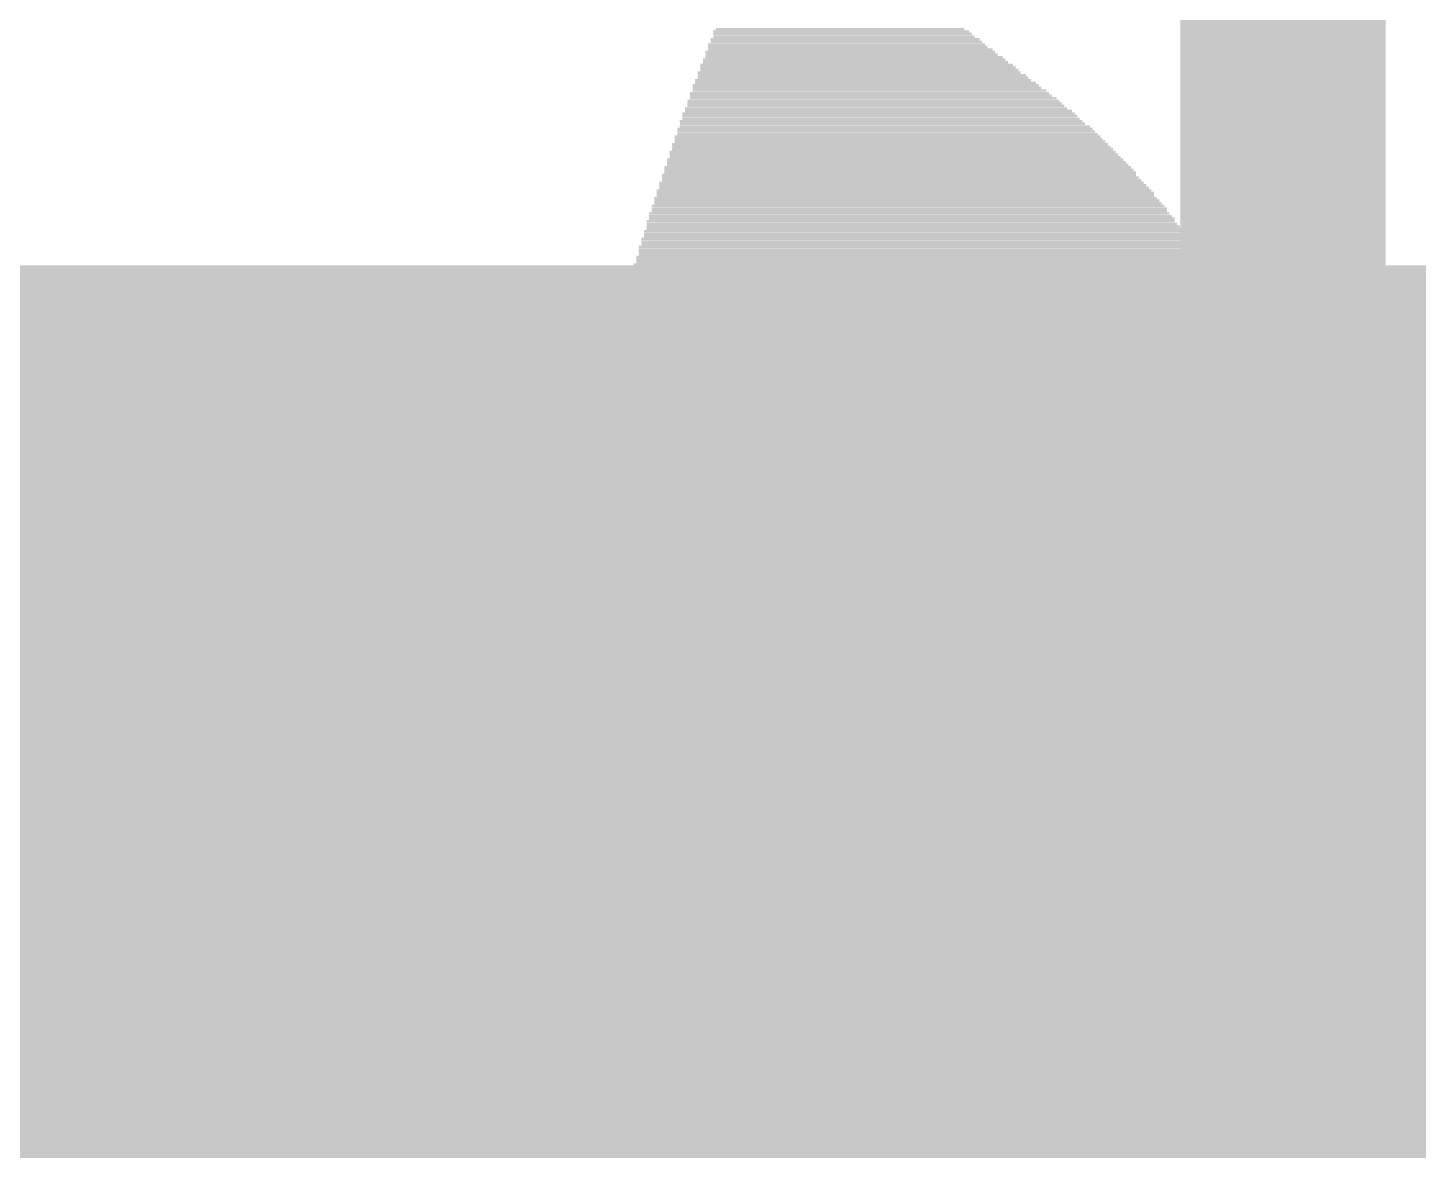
# Model space of a CAD drawing. Extents: x -0.2 to 35.2, y -0.2 to 35.2.
# Drawn here: x 27.267 to 28.645, y 3.133 to 4.245 of the extents above; entities that cross this region are included whole.
import ezdxf

# ---------------------------------------------------------------- set-up
doc = ezdxf.new("R2010")
doc.units = 0
for name, color, linetype in [('1', 12, 'CONTINUOUS'), ('22', 6, 'CONTINUOUS'), ('51', 253, 'CONTINUOUS')]:
    doc.layers.add(name, color=color, linetype=linetype)

# ---------------------------------------------------------------- blocks, each defined once
blk = doc.blocks.new('RECT')
blk.add_solid([(-0.5, -0.5), (0.5, -0.5), (-0.5, 0.5), (0.5, 0.5)])

msp = doc.modelspace()

# ---------------------------------------------------------------- linework, layer by layer
at = {"layer": '51', "const_width": 0.2032}
msp.add_lwpolyline([(28.511, 8.31), (28.511, 0.81)], dxfattribs=at)

# ---------------------------------------------------------------- block references
at = {"layer": '1', "xscale": 3.4, "yscale": 1.6, "rotation": 270}
msp.add_blockref('RECT', (27.911, 2.31), dxfattribs=at)
at = {"layer": '22', "rotation": 180}
for p, xscale, yscale in [((28.0734, 4.2417), 0.254, 0.0024), ((28.0721, 4.2442), 0.2464, 0.0024), ((28.0785, 4.229), 0.2742, 0.0024), ((28.0785, 4.2315), 0.2692, 0.0024), ((28.0773, 4.2341), 0.2666, 0.0026), ((28.0747, 4.2392), 0.2564, 0.0026), ((28.076, 4.2366), 0.259, 0.0024), ((28.0823, 4.2214), 0.287, 0.0026), ((28.0861, 4.2163), 0.2946, 0.0024), ((28.0836, 4.2188), 0.2894, 0.0024), ((28.0823, 4.2239), 0.282, 0.0024), ((28.0798, 4.2265), 0.2768, 0.0026), ((28.0912, 4.2011), 0.32, 0.0026), ((28.0899, 4.2061), 0.3124, 0.0024), ((28.0912, 4.2036), 0.315, 0.0024), ((28.0887, 4.2087), 0.3098, 0.0026), ((28.0861, 4.2138), 0.2998, 0.0026), ((28.0874, 4.2112), 0.3022, 0.0024), ((28.0976, 4.1884), 0.3428, 0.0026), ((28.095, 4.1934), 0.3328, 0.0024), ((28.0975, 4.1909), 0.3378, 0.0024), ((28.095, 4.196), 0.3276, 0.0026), ((28.0938, 4.1985), 0.325, 0.0024), ((28.1052, 4.1731), 0.3682, 0.0024), ((28.1013, 4.1807), 0.3556, 0.0024), ((28.1026, 4.1782), 0.3582, 0.0024), ((28.1052, 4.1757), 0.3632, 0.0026), ((28.0988, 4.1858), 0.3454, 0.0024), ((28.1014, 4.1833), 0.3504, 0.0026), ((28.1102, 4.1604), 0.3886, 0.0024), ((28.1077, 4.1655), 0.3784, 0.0024), ((28.1103, 4.163), 0.3834, 0.0026), ((28.1064, 4.1706), 0.3708, 0.0026), ((28.1077, 4.168), 0.3734, 0.0024), ((28.1166, 4.1452), 0.4114, 0.0026), ((28.1128, 4.1528), 0.3988, 0.0024), ((28.1166, 4.1477), 0.4064, 0.0024), ((28.1141, 4.1503), 0.4012, 0.0026), ((28.1115, 4.1579), 0.3912, 0.0026), ((28.1128, 4.1553), 0.3936, 0.0024), ((28.1191, 4.1376), 0.4216, 0.0026), ((28.1204, 4.135), 0.4242, 0.0024), ((28.1217, 4.1325), 0.4266, 0.0026), ((28.1191, 4.1401), 0.4166, 0.0024), ((28.1179, 4.1426), 0.414, 0.0024), ((28.1242, 4.1223), 0.442, 0.0024), ((28.1255, 4.1198), 0.4444, 0.0026), ((28.1217, 4.1299), 0.4318, 0.0024), ((28.1242, 4.1249), 0.4368, 0.0026), ((28.123, 4.1274), 0.4342, 0.0024), ((28.1293, 4.1071), 0.4622, 0.0026), ((28.1306, 4.1045), 0.4648, 0.0024), ((28.128, 4.1122), 0.4546, 0.0026), ((28.1293, 4.1096), 0.4572, 0.0024), ((28.1268, 4.1147), 0.452, 0.0024), ((28.1268, 4.1172), 0.447, 0.0024), ((28.1331, 4.0918), 0.48, 0.0024), ((28.1318, 4.0969), 0.4724, 0.0024), ((28.1331, 4.0944), 0.475, 0.0026), ((28.1306, 4.0995), 0.4698, 0.0026), ((28.1318, 4.102), 0.4674, 0.0024), ((28.1369, 4.0766), 0.4978, 0.0024), ((28.1356, 4.0842), 0.4902, 0.0024), ((28.1369, 4.0817), 0.4928, 0.0026), ((28.1369, 4.0791), 0.4928, 0.0024), ((28.1344, 4.0893), 0.4826, 0.0024), ((28.1357, 4.0868), 0.485, 0.0026), ((28.1394, 4.069), 0.508, 0.0026), ((28.1407, 4.0664), 0.5106, 0.0024), ((28.1407, 4.0639), 0.5106, 0.0024), ((28.1382, 4.0741), 0.5004, 0.0026), ((28.1395, 4.0715), 0.5028, 0.0024), ((28.142, 4.0537), 0.5232, 0.0024), ((28.1433, 4.0512), 0.5256, 0.0024), ((28.1446, 4.0487), 0.5282, 0.0026), ((28.1407, 4.0614), 0.5156, 0.0026), ((28.142, 4.0588), 0.5182, 0.0024), ((28.1433, 4.0563), 0.5206, 0.0026), ((28.1471, 4.036), 0.5434, 0.0026), ((28.1458, 4.0436), 0.536, 0.0026), ((28.1458, 4.041), 0.536, 0.0024), ((28.1471, 4.0385), 0.5384, 0.0024), ((28.1458, 4.0461), 0.5308, 0.0024), ((28.1483, 4.0283), 0.5512, 0.0024), ((28.1496, 4.0258), 0.5538, 0.0024), ((28.1496, 4.0233), 0.5538, 0.0026), ((28.1471, 4.0334), 0.5434, 0.0024), ((28.1484, 4.0309), 0.546, 0.0026), ((28.1522, 4.0106), 0.5688, 0.0026), ((28.1522, 4.008), 0.5688, 0.0024), ((28.1509, 4.0182), 0.5612, 0.0026), ((28.1509, 4.0156), 0.5612, 0.0024), ((28.1522, 4.0131), 0.5638, 0.0024), ((28.1509, 4.0207), 0.5562, 0.0024), ((28.1534, 4.0004), 0.5766, 0.0024), ((28.1547, 3.9979), 0.579, 0.0026), ((28.156, 3.9953), 0.5816, 0.0024), ((28.1547, 4.0029), 0.574, 0.0024), ((28.1535, 4.0055), 0.5714, 0.0026), ((28.1572, 3.9826), 0.5944, 0.0024), ((28.1572, 3.9801), 0.5944, 0.0026), ((28.1547, 3.9928), 0.5842, 0.0026), ((28.156, 3.9902), 0.5866, 0.0024), ((28.1573, 3.9877), 0.5892, 0.0024), ((28.1573, 3.9852), 0.5892, 0.0026), ((28.1585, 3.975), 0.602, 0.0024), ((28.1585, 3.9725), 0.602, 0.0026), ((28.1598, 3.9699), 0.6044, 0.0024), ((28.1611, 3.9674), 0.607, 0.0026), ((28.1585, 3.9775), 0.5968, 0.0024), ((28.161, 3.9547), 0.6172, 0.0026), ((28.1598, 3.9648), 0.6096, 0.0024), ((28.1623, 3.9572), 0.6146, 0.0024), ((28.1611, 3.9623), 0.612, 0.0024), ((28.1611, 3.9598), 0.612, 0.0026), ((28.1636, 3.9445), 0.6274, 0.0024), ((28.1636, 3.942), 0.6274, 0.0026), ((28.1649, 3.9394), 0.6298, 0.0024), ((28.1623, 3.9521), 0.6198, 0.0024), ((28.1636, 3.9496), 0.6222, 0.0024), ((28.1636, 3.9471), 0.6222, 0.0026), ((28.1648, 3.9344), 0.635, 0.0026), ((28.1648, 3.9318), 0.635, 0.0024), ((28.1661, 3.9293), 0.6376, 0.0026), ((28.1674, 3.9267), 0.64, 0.0024), ((28.1649, 3.9369), 0.6298, 0.0024), ((28.1674, 3.914), 0.6502, 0.0024), ((28.1687, 3.9115), 0.6526, 0.0024), ((28.1661, 3.9242), 0.6426, 0.0024), ((28.1674, 3.9217), 0.6452, 0.0026), ((28.1674, 3.9191), 0.6452, 0.0024), ((28.1687, 3.9166), 0.6476, 0.0026), ((28.1699, 3.9013), 0.6604, 0.0024), ((28.1699, 3.8988), 0.6604, 0.0024), ((28.1687, 3.909), 0.6526, 0.0026), ((28.17, 3.9064), 0.6552, 0.0024), ((28.17, 3.9039), 0.6552, 0.0026), ((28.1712, 3.8912), 0.668, 0.0026), ((28.1712, 3.8886), 0.668, 0.0024), ((28.1725, 3.8861), 0.6704, 0.0024), ((28.1725, 3.8836), 0.6704, 0.0026), ((28.1712, 3.8963), 0.663, 0.0026), ((28.1712, 3.8937), 0.663, 0.0024), ((28.1737, 3.8759), 0.6782, 0.0024), ((28.1737, 3.8734), 0.6782, 0.0024), ((28.175, 3.8709), 0.6808, 0.0026), ((28.1725, 3.8785), 0.6756, 0.0026), ((28.1738, 3.881), 0.673, 0.0024), ((28.175, 3.8658), 0.6858, 0.0026), ((28.175, 3.8632), 0.6858, 0.0024), ((28.1763, 3.8607), 0.6882, 0.0024), ((28.1763, 3.8582), 0.6882, 0.0026), ((28.175, 3.8683), 0.6808, 0.0024), ((28.1763, 3.8531), 0.6934, 0.0026), ((28.1763, 3.8505), 0.6934, 0.0024), ((28.1776, 3.848), 0.6958, 0.0024), ((28.1776, 3.8455), 0.6958, 0.0026), ((28.1789, 3.8429), 0.6984, 0.0024), ((28.1763, 3.8556), 0.6882, 0.0024), ((28.1788, 3.8378), 0.7036, 0.0024), ((28.1788, 3.8353), 0.7036, 0.0024), ((28.1788, 3.8328), 0.7036, 0.0026), ((28.1801, 3.8302), 0.706, 0.0024), ((28.1789, 3.8404), 0.6984, 0.0026), ((28.1801, 3.8251), 0.7112, 0.0024), ((28.1801, 3.8226), 0.7112, 0.0024), ((28.1814, 3.8201), 0.7136, 0.0026), ((28.1814, 3.8175), 0.7136, 0.0024), ((28.1814, 3.815), 0.7136, 0.0026), ((28.1801, 3.8277), 0.706, 0.0026), ((28.1826, 3.8074), 0.7214, 0.0026), ((28.1826, 3.8048), 0.7214, 0.0024), ((28.1826, 3.8023), 0.7214, 0.0026), ((28.1827, 3.8124), 0.7162, 0.0024), ((28.1827, 3.8099), 0.7162, 0.0024), ((28.1839, 3.7921), 0.729, 0.0024), ((28.1839, 3.7896), 0.729, 0.0026), ((28.1839, 3.7997), 0.7238, 0.0024), ((28.1839, 3.7972), 0.7238, 0.0024), ((28.1852, 3.7947), 0.7264, 0.0026), ((28.1877, 3.7743), 0.7366, 0.0024), ((28.1852, 3.787), 0.7314, 0.0024), ((28.1852, 3.7845), 0.7314, 0.0024), ((28.1865, 3.782), 0.734, 0.0026), ((28.1865, 3.7794), 0.734, 0.0024), ((28.1865, 3.7769), 0.734, 0.0026), ((28.1877, 3.7693), 0.7416, 0.0026), ((28.1877, 3.7667), 0.7416, 0.0024), ((28.1877, 3.7642), 0.7416, 0.0026), ((28.189, 3.7616), 0.7442, 0.0024), ((28.1865, 3.7718), 0.739, 0.0024), ((28.189, 3.7489), 0.7492, 0.0024), ((28.1903, 3.7464), 0.7518, 0.0024), ((28.189, 3.7591), 0.7442, 0.0024), ((28.189, 3.7566), 0.7442, 0.0026), ((28.1903, 3.754), 0.7466, 0.0024), ((28.1903, 3.7515), 0.7466, 0.0026), ((28.1915, 3.7413), 0.7544, 0.0024), ((28.1915, 3.7388), 0.7544, 0.0026), ((28.1915, 3.7362), 0.7544, 0.0024), ((28.1903, 3.7439), 0.7518, 0.0026), ((28.1928, 3.7337), 0.7568, 0.0024), ((28.1941, 3.7185), 0.7644, 0.0026), ((28.1928, 3.7312), 0.7568, 0.0026), ((28.1928, 3.7286), 0.7568, 0.0024), ((28.1941, 3.7261), 0.7594, 0.0026), ((28.1941, 3.7235), 0.7594, 0.0024), ((28.1941, 3.721), 0.7594, 0.0024), ((28.1941, 3.7159), 0.7644, 0.0024), ((28.1941, 3.7134), 0.7644, 0.0026), ((28.1954, 3.7108), 0.767, 0.0024), ((28.1954, 3.7083), 0.767, 0.0024), ((28.1954, 3.7058), 0.767, 0.0026), ((28.1966, 3.7032), 0.7696, 0.0024), ((28.1966, 3.7007), 0.7696, 0.0026), ((28.1966, 3.6981), 0.7696, 0.0024), ((28.1979, 3.6956), 0.772, 0.0024), ((28.1979, 3.6931), 0.772, 0.0026), ((28.2004, 3.6804), 0.7772, 0.0026), ((28.2004, 3.6778), 0.7772, 0.0024), ((28.1979, 3.6905), 0.772, 0.0024), ((28.1992, 3.688), 0.7746, 0.0026), ((28.1992, 3.6854), 0.7746, 0.0024), ((28.1992, 3.6829), 0.7746, 0.0024), ((28.2004, 3.6753), 0.7772, 0.0026), ((28.2004, 3.6727), 0.7772, 0.0024), ((28.2017, 3.6702), 0.7798, 0.0024), ((28.2017, 3.6677), 0.7798, 0.0026), ((28.2017, 3.6651), 0.7798, 0.0024), ((28.2042, 3.655), 0.7848, 0.0026), ((28.2042, 3.6524), 0.7848, 0.0024), ((28.2042, 3.6499), 0.7848, 0.0026), ((28.203, 3.6626), 0.7822, 0.0026), ((28.203, 3.66), 0.7822, 0.0024), ((28.203, 3.6575), 0.7822, 0.0024), ((28.2055, 3.6473), 0.7874, 0.0024), ((28.2055, 3.6448), 0.7874, 0.0024), ((28.2055, 3.6423), 0.7874, 0.0026), ((28.2055, 3.6397), 0.7874, 0.0024), ((28.2068, 3.6372), 0.7898, 0.0026), ((28.2068, 3.6346), 0.7898, 0.0024), ((28.2068, 3.6321), 0.7898, 0.0024), ((28.2081, 3.6296), 0.7924, 0.0026), ((28.2081, 3.627), 0.7924, 0.0024), ((28.2081, 3.6245), 0.7924, 0.0026), ((28.2081, 3.6219), 0.7924, 0.0024), ((28.2093, 3.6194), 0.795, 0.0024), ((28.2093, 3.6169), 0.795, 0.0026), ((28.2093, 3.6143), 0.795, 0.0024), ((28.2106, 3.6118), 0.7974, 0.0026), ((28.2106, 3.6092), 0.7974, 0.0024), ((28.2106, 3.6067), 0.7974, 0.0024), ((28.2106, 3.6042), 0.7974, 0.0026), ((28.2131, 3.6016), 0.7976, 0.0024), ((28.2131, 3.5991), 0.7976, 0.0026), ((28.2131, 3.5965), 0.7976, 0.0024), ((28.2131, 3.594), 0.7976, 0.0024), ((28.2144, 3.5915), 0.8, 0.0026), ((28.2144, 3.5889), 0.8, 0.0024), ((28.2144, 3.5864), 0.8, 0.0026), ((28.2144, 3.5838), 0.8, 0.0024), ((28.2157, 3.5813), 0.8026, 0.0024), ((28.2157, 3.5788), 0.8026, 0.0026), ((28.2182, 3.5711), 0.8026, 0.0024), ((28.2182, 3.5686), 0.8026, 0.0024), ((28.217, 3.5762), 0.8, 0.0024), ((28.217, 3.5737), 0.8, 0.0026), ((28.2182, 3.5661), 0.8026, 0.0026), ((28.2182, 3.5635), 0.8026, 0.0024), ((28.2195, 3.561), 0.805, 0.0026), ((28.2207, 3.5584), 0.8026, 0.0024), ((28.2207, 3.5559), 0.8026, 0.0024), ((28.2207, 3.5534), 0.8026, 0.0026), ((28.222, 3.5508), 0.8052, 0.0024), ((28.222, 3.5483), 0.8052, 0.0026), ((28.222, 3.5457), 0.8052, 0.0024), ((28.2245, 3.5407), 0.8052, 0.0026), ((28.2233, 3.5432), 0.8026, 0.0024), ((28.2245, 3.5381), 0.8052, 0.0024), ((27.9997, 3.5356), 0.3556, 0.0026), ((27.9947, 3.533), 0.3454, 0.0024), ((27.9934, 3.5305), 0.3378, 0.0024), ((27.9896, 3.5254), 0.3302, 0.0024), ((27.9922, 3.528), 0.3352, 0.0026), ((28.4062, 3.5356), 0.4418, 0.0026), ((28.4125, 3.533), 0.4292, 0.0024), ((28.4163, 3.5305), 0.4268, 0.0024), ((28.4189, 3.528), 0.4216, 0.0026), ((28.4202, 3.5254), 0.419, 0.0024), ((27.9883, 3.5229), 0.3276, 0.0026), ((27.9883, 3.5203), 0.3226, 0.0024), ((27.9871, 3.5178), 0.32, 0.0024), ((27.9871, 3.5153), 0.32, 0.0026), ((27.9858, 3.5127), 0.3174, 0.0024), ((28.4227, 3.5229), 0.414, 0.0026), ((28.4252, 3.5203), 0.414, 0.0024), ((28.4265, 3.5178), 0.4114, 0.0024), ((28.429, 3.5153), 0.4064, 0.0026), ((28.4303, 3.5127), 0.4038, 0.0024), ((27.9845, 3.5102), 0.315, 0.0026), ((27.9845, 3.5076), 0.315, 0.0024), ((27.9845, 3.5051), 0.3098, 0.0024), ((27.9845, 3.5026), 0.3098, 0.0026), ((27.9833, 3.5), 0.3072, 0.0024), ((28.4316, 3.5102), 0.4012, 0.0026), ((28.4341, 3.5076), 0.4012, 0.0024), ((28.4354, 3.5051), 0.3986, 0.0024), ((28.4354, 3.5026), 0.3986, 0.0026), ((28.4366, 3.5), 0.3962, 0.0024), ((27.982, 3.4924), 0.3048, 0.0024), ((27.9833, 3.4975), 0.3072, 0.0026), ((27.9833, 3.4949), 0.3072, 0.0024), ((27.9833, 3.4899), 0.3022, 0.0026), ((27.9833, 3.4873), 0.3022, 0.0024), ((27.982, 3.4848), 0.2996, 0.0026), ((28.4392, 3.4975), 0.3962, 0.0026), ((28.4405, 3.4949), 0.3936, 0.0024), ((28.4417, 3.4924), 0.3912, 0.0024), ((28.443, 3.4899), 0.3886, 0.0026), ((28.443, 3.4873), 0.3886, 0.0024), ((28.4455, 3.4848), 0.3886, 0.0026), ((27.9807, 3.4746), 0.2972, 0.0024), ((27.982, 3.4822), 0.2996, 0.0024), ((27.982, 3.4797), 0.2996, 0.0024), ((27.982, 3.4772), 0.2996, 0.0026), ((27.982, 3.4721), 0.2946, 0.0026), ((28.4468, 3.4822), 0.386, 0.0024), ((28.4481, 3.4797), 0.3834, 0.0024), ((28.4481, 3.4772), 0.3834, 0.0026), ((28.4506, 3.4746), 0.3836, 0.0024), ((28.4519, 3.4721), 0.381, 0.0026), ((27.982, 3.4695), 0.2946, 0.0024), ((27.982, 3.467), 0.2946, 0.0024), ((27.982, 3.4645), 0.2946, 0.0026), ((27.9807, 3.4619), 0.292, 0.0024), ((27.9807, 3.4594), 0.292, 0.0026), ((27.9807, 3.4568), 0.292, 0.0024), ((28.4519, 3.4695), 0.381, 0.0024), ((28.4532, 3.467), 0.3784, 0.0024), ((28.4532, 3.4645), 0.3784, 0.0026), ((28.4557, 3.4619), 0.3784, 0.0024), ((28.457, 3.4594), 0.3758, 0.0026), ((28.457, 3.4568), 0.3758, 0.0024), ((27.9794, 3.4441), 0.2896, 0.0024), ((27.9807, 3.4543), 0.292, 0.0024), ((27.9807, 3.4518), 0.292, 0.0026), ((27.9807, 3.4492), 0.292, 0.0024), ((27.9807, 3.4467), 0.292, 0.0026), ((28.4582, 3.4543), 0.3734, 0.0024), ((28.4582, 3.4518), 0.3734, 0.0026), ((28.9866, 3.4492), 1.4248, 0.0024), ((28.9866, 3.4467), 1.4248, 0.0026), ((28.9878, 3.4441), 1.4224, 0.0024), ((27.9794, 3.4416), 0.2896, 0.0024), ((27.9794, 3.4391), 0.2896, 0.0026), ((27.9794, 3.4365), 0.2896, 0.0024), ((27.9794, 3.434), 0.2896, 0.0026), ((27.9794, 3.4314), 0.2896, 0.0024), ((27.9794, 3.4289), 0.2896, 0.0024), ((28.9891, 3.4416), 1.4198, 0.0024), ((28.9891, 3.4391), 1.4198, 0.0026), ((28.9891, 3.434), 1.4148, 0.0026), ((28.9904, 3.4365), 1.4172, 0.0024), ((28.9904, 3.4314), 1.4122, 0.0024), ((28.9904, 3.4289), 1.4122, 0.0024), ((27.9794, 3.4264), 0.2896, 0.0026), ((27.9794, 3.4238), 0.2896, 0.0024), ((27.9794, 3.4213), 0.2896, 0.0026), ((27.9794, 3.4187), 0.2896, 0.0024), ((27.9794, 3.4162), 0.2896, 0.0024), ((28.9904, 3.4264), 1.4122, 0.0026), ((28.9917, 3.4238), 1.4096, 0.0024), ((28.9904, 3.4213), 1.407, 0.0026), ((28.9916, 3.4187), 1.4046, 0.0024), ((28.9916, 3.4162), 1.4046, 0.0024), ((27.9782, 3.4111), 0.292, 0.0024), ((27.9782, 3.4086), 0.292, 0.0026), ((27.9782, 3.406), 0.292, 0.0024), ((27.9782, 3.4035), 0.292, 0.0024), ((27.9794, 3.4137), 0.2896, 0.0026), ((28.9929, 3.4137), 1.402, 0.0026), ((28.9929, 3.4111), 1.402, 0.0024), ((28.9929, 3.4086), 1.397, 0.0026), ((28.9929, 3.406), 1.397, 0.0024), ((28.9929, 3.4035), 1.397, 0.0024), ((27.9769, 3.3959), 0.2946, 0.0026), ((27.9769, 3.3933), 0.2946, 0.0024), ((27.9769, 3.3908), 0.2946, 0.0024), ((27.9769, 3.3883), 0.2946, 0.0026), ((27.9782, 3.401), 0.292, 0.0026), ((27.9782, 3.3984), 0.292, 0.0024), ((28.9942, 3.401), 1.3944, 0.0026), ((28.9942, 3.3984), 1.3944, 0.0024), ((28.9942, 3.3959), 1.3892, 0.0026), ((28.9942, 3.3933), 1.3892, 0.0024), ((28.9942, 3.3908), 1.3892, 0.0024), ((28.9954, 3.3883), 1.3868, 0.0026), ((27.9756, 3.3781), 0.3022, 0.0024), ((27.9756, 3.3756), 0.3022, 0.0026), ((27.9756, 3.3857), 0.2972, 0.0024), ((27.9756, 3.3832), 0.2972, 0.0026), ((27.9769, 3.3806), 0.2996, 0.0024), ((28.9954, 3.3857), 1.3868, 0.0024), ((28.9954, 3.3832), 1.3818, 0.0026), ((28.9954, 3.3806), 1.3818, 0.0024), ((28.9954, 3.3781), 1.3818, 0.0024), ((28.9967, 3.3756), 1.3792, 0.0026), ((27.9718, 3.3603), 0.3098, 0.0024), ((27.9731, 3.3654), 0.3072, 0.0024), ((27.9731, 3.3629), 0.3072, 0.0026), ((27.9743, 3.3705), 0.3048, 0.0026), ((27.9743, 3.3679), 0.3048, 0.0024), ((27.9756, 3.373), 0.3022, 0.0024), ((28.9955, 3.373), 1.3766, 0.0024), ((28.9955, 3.3705), 1.3766, 0.0026), ((28.9967, 3.3679), 1.3742, 0.0024), ((28.9967, 3.3654), 1.3742, 0.0024), ((28.9954, 3.3629), 1.3716, 0.0026), ((28.9967, 3.3603), 1.369, 0.0024), ((27.4917, 3.3476), 0.1016, 0.0024), ((27.4917, 3.3502), 0.0508, 0.0026), ((27.968, 3.3476), 0.3226, 0.0024), ((27.9693, 3.3502), 0.32, 0.0026), ((27.9706, 3.3527), 0.3174, 0.0024), ((27.9705, 3.3578), 0.3124, 0.0026), ((27.9718, 3.3552), 0.315, 0.0024), ((28.9967, 3.3578), 1.369, 0.0026), ((28.9967, 3.3552), 1.369, 0.0024), ((28.9967, 3.3527), 1.364, 0.0024), ((28.9967, 3.3502), 1.364, 0.0026), ((28.9967, 3.3476), 1.364, 0.0024), ((27.4892, 3.3324), 0.2336, 0.0026), ((27.488, 3.3349), 0.2158, 0.0024), ((27.4892, 3.3375), 0.1982, 0.0026), ((27.4905, 3.34), 0.1802, 0.0024), ((27.4918, 3.3425), 0.1574, 0.0024), ((27.4918, 3.3451), 0.132, 0.0026), ((27.9617, 3.3324), 0.3402, 0.0026), ((27.9629, 3.3349), 0.3378, 0.0024), ((27.9642, 3.3375), 0.3352, 0.0026), ((27.9642, 3.34), 0.3302, 0.0024), ((27.9655, 3.3425), 0.3276, 0.0024), ((27.9668, 3.3451), 0.325, 0.0026), ((28.998, 3.3451), 1.3614, 0.0026), ((28.9967, 3.3425), 1.3588, 0.0024), ((28.9967, 3.34), 1.3588, 0.0024), ((28.9967, 3.3375), 1.3588, 0.0026), ((28.9967, 3.3324), 1.3538, 0.0026), ((28.998, 3.3349), 1.3562, 0.0024), ((27.4956, 3.3197), 0.3224, 0.0026), ((27.493, 3.3222), 0.3022, 0.0024), ((27.4918, 3.3248), 0.2844, 0.0026), ((27.4892, 3.3273), 0.2692, 0.0024), ((27.4892, 3.3298), 0.249, 0.0024), ((27.949, 3.3197), 0.3708, 0.0026), ((27.9528, 3.3222), 0.3632, 0.0024), ((27.954, 3.3248), 0.3556, 0.0026), ((27.9566, 3.3273), 0.3504, 0.0024), ((27.9591, 3.3298), 0.3454, 0.0024), ((28.9967, 3.3298), 1.3538, 0.0024), ((28.9967, 3.3222), 1.3488, 0.0024), ((28.9967, 3.3197), 1.3488, 0.0026), ((28.998, 3.3273), 1.3512, 0.0024), ((28.998, 3.3248), 1.3512, 0.0026), ((27.7204, 3.307), 0.833, 0.0026), ((27.7229, 3.3095), 0.828, 0.0024), ((27.7255, 3.3121), 0.8178, 0.0026), ((27.5045, 3.3146), 0.3656, 0.0024), ((27.4981, 3.3171), 0.3428, 0.0024), ((27.9376, 3.3146), 0.3936, 0.0024), ((27.9439, 3.3171), 0.381, 0.0024), ((28.998, 3.3171), 1.3462, 0.0024), ((28.9967, 3.3146), 1.3436, 0.0024), ((28.9967, 3.3121), 1.3436, 0.0026), ((28.9967, 3.3095), 1.3436, 0.0024), ((28.9967, 3.307), 1.3386, 0.0026), ((27.7051, 3.2917), 0.8686, 0.0024), ((27.7076, 3.2943), 0.8636, 0.0026), ((27.7102, 3.2968), 0.8584, 0.0024), ((27.7115, 3.2994), 0.8508, 0.0026), ((27.714, 3.3019), 0.8458, 0.0024), ((27.7178, 3.3044), 0.8382, 0.0024), ((28.9967, 3.3044), 1.3386, 0.0024), ((28.9967, 3.3019), 1.3386, 0.0024), ((28.998, 3.2994), 1.336, 0.0026), ((28.9967, 3.2968), 1.3334, 0.0024), ((28.9967, 3.2943), 1.3334, 0.0026), ((28.9967, 3.2917), 1.3334, 0.0024), ((27.695, 3.279), 0.894, 0.0024), ((27.6975, 3.2816), 0.889, 0.0026), ((27.6988, 3.2841), 0.8864, 0.0024), ((27.7013, 3.2867), 0.8814, 0.0026), ((27.7026, 3.2892), 0.8736, 0.0024), ((28.9967, 3.2892), 1.3284, 0.0024), ((28.9967, 3.2867), 1.3284, 0.0026), ((28.9967, 3.2841), 1.3284, 0.0024), ((28.9955, 3.2816), 1.3258, 0.0026), ((28.9955, 3.279), 1.3258, 0.0024), ((27.6836, 3.2638), 0.927, 0.0024), ((27.6861, 3.2663), 0.922, 0.0024), ((27.6873, 3.2689), 0.9144, 0.0026), ((27.6886, 3.2714), 0.9118, 0.0024), ((27.6911, 3.274), 0.9068, 0.0026), ((27.6937, 3.2765), 0.9016, 0.0024), ((28.5941, 3.2714), 0.5182, 0.0024), ((28.6119, 3.2765), 0.5536, 0.0024), ((28.6005, 3.274), 0.5308, 0.0026), ((28.5878, 3.2689), 0.5054, 0.0026), ((28.5827, 3.2663), 0.4952, 0.0024), ((28.5802, 3.2638), 0.485, 0.0024), ((27.6746, 3.2511), 0.95, 0.0024), ((27.6772, 3.2536), 0.9448, 0.0024), ((27.6785, 3.2562), 0.9422, 0.0026), ((27.681, 3.2587), 0.9372, 0.0024), ((27.6823, 3.2613), 0.9296, 0.0026), ((28.5687, 3.2562), 0.4622, 0.0026), ((28.5649, 3.2536), 0.4546, 0.0024), ((28.5764, 3.2613), 0.4774, 0.0026), ((28.5713, 3.2587), 0.4672, 0.0024), ((28.5624, 3.2511), 0.4444, 0.0024), ((27.667, 3.2384), 0.9754, 0.0024), ((27.6696, 3.2409), 0.9702, 0.0024), ((27.6695, 3.2435), 0.9652, 0.0026), ((27.6721, 3.246), 0.96, 0.0024), ((27.6746, 3.2486), 0.955, 0.0026), ((28.5598, 3.2486), 0.4394, 0.0026), ((28.556, 3.246), 0.4318, 0.0024), ((28.5509, 3.2409), 0.4216, 0.0024), ((28.5471, 3.2384), 0.414, 0.0024), ((28.5535, 3.2435), 0.4266, 0.0026), ((27.6594, 3.2232), 1.0008, 0.0026), ((27.6607, 3.2257), 0.9982, 0.0024), ((27.6607, 3.2282), 0.993, 0.0024), ((27.6632, 3.2308), 0.988, 0.0026), ((27.6645, 3.2333), 0.9854, 0.0024), ((27.6658, 3.2359), 0.9778, 0.0026), ((28.5458, 3.2359), 0.4064, 0.0026), ((28.5433, 3.2333), 0.4014, 0.0024), ((28.5382, 3.2282), 0.3912, 0.0024), ((28.5331, 3.2232), 0.381, 0.0026), ((28.5408, 3.2308), 0.3962, 0.0026), ((28.5357, 3.2257), 0.386, 0.0024), ((27.653, 3.2105), 1.0236, 0.0026), ((27.6531, 3.213), 1.0184, 0.0024), ((27.6543, 3.2155), 1.016, 0.0024), ((27.6569, 3.2181), 1.0108, 0.0026), ((27.6569, 3.2206), 1.0058, 0.0024), ((28.5306, 3.2206), 0.376, 0.0024), ((28.5281, 3.2181), 0.3708, 0.0026), ((28.5268, 3.2155), 0.3632, 0.0024), ((28.523, 3.2105), 0.3556, 0.0026), ((28.5256, 3.213), 0.3606, 0.0024), ((27.6442, 3.1952), 1.0514, 0.0024), ((27.6467, 3.1978), 1.0464, 0.0026), ((27.6467, 3.2003), 1.0414, 0.0024), ((27.648, 3.2028), 1.0388, 0.0024), ((27.6492, 3.2054), 1.0312, 0.0026), ((27.6505, 3.2079), 1.0286, 0.0024), ((28.5179, 3.2054), 0.3454, 0.0026), ((28.5141, 3.2003), 0.3378, 0.0024), ((28.5103, 3.1952), 0.3302, 0.0024), ((28.5205, 3.2079), 0.3504, 0.0024), ((28.5167, 3.2028), 0.3428, 0.0024), ((28.5116, 3.1978), 0.3326, 0.0026), ((27.6391, 3.1825), 1.0718, 0.0024), ((27.6404, 3.1851), 1.0692, 0.0026), ((27.6416, 3.1876), 1.0618, 0.0024), ((27.6429, 3.1901), 1.0592, 0.0024), ((27.6429, 3.1927), 1.054, 0.0026), ((28.5052, 3.1901), 0.32, 0.0024), ((28.5014, 3.1851), 0.3124, 0.0026), ((28.5078, 3.1927), 0.325, 0.0026), ((28.504, 3.1876), 0.3174, 0.0024), ((28.5014, 3.1825), 0.3074, 0.0024), ((27.6327, 3.1673), 1.0998, 0.0026), ((27.634, 3.1698), 1.0922, 0.0024), ((27.6353, 3.1724), 1.0896, 0.0026), ((27.6353, 3.1749), 1.0844, 0.0024), ((27.6365, 3.1774), 1.082, 0.0024), ((27.6391, 3.18), 1.0768, 0.0026), ((28.4912, 3.1698), 0.287, 0.0024), ((28.4989, 3.18), 0.3022, 0.0026), ((28.4976, 3.1774), 0.2996, 0.0024), ((28.4951, 3.1749), 0.2946, 0.0024), ((28.4938, 3.1724), 0.292, 0.0026), ((28.49, 3.1673), 0.2844, 0.0026), ((27.6277, 3.1546), 1.12, 0.0026), ((27.6302, 3.1571), 1.115, 0.0024), ((27.6302, 3.1597), 1.11, 0.0026), ((27.6315, 3.1622), 1.1074, 0.0024), ((27.6315, 3.1647), 1.1022, 0.0024), ((28.4798, 3.1546), 0.2692, 0.0026), ((28.4887, 3.1647), 0.282, 0.0024), ((28.4836, 3.1571), 0.2718, 0.0024), ((28.4862, 3.1622), 0.2768, 0.0024), ((28.4849, 3.1597), 0.2742, 0.0026), ((27.6238, 3.1419), 1.143, 0.0026), ((27.6251, 3.1444), 1.1354, 0.0024), ((27.6264, 3.147), 1.1328, 0.0026), ((27.6264, 3.1495), 1.1276, 0.0024), ((27.6276, 3.152), 1.1252, 0.0024), ((28.476, 3.147), 0.2616, 0.0026), ((28.4722, 3.1419), 0.254, 0.0026), ((28.4786, 3.152), 0.2666, 0.0024), ((28.4773, 3.1495), 0.264, 0.0024), ((28.4735, 3.1444), 0.2564, 0.0024), ((27.6226, 3.1343), 1.1556, 0.0026), ((27.6226, 3.1368), 1.1506, 0.0024), ((27.6226, 3.1393), 1.1454, 0.0024), ((28.4709, 3.1393), 0.2514, 0.0024), ((28.4684, 3.1343), 0.2464, 0.0026), ((28.4697, 3.1368), 0.2488, 0.0024)]:
    msp.add_blockref('RECT', p, dxfattribs=dict(at, xscale=xscale, yscale=yscale))

doc.saveas('drawing.dxf')
